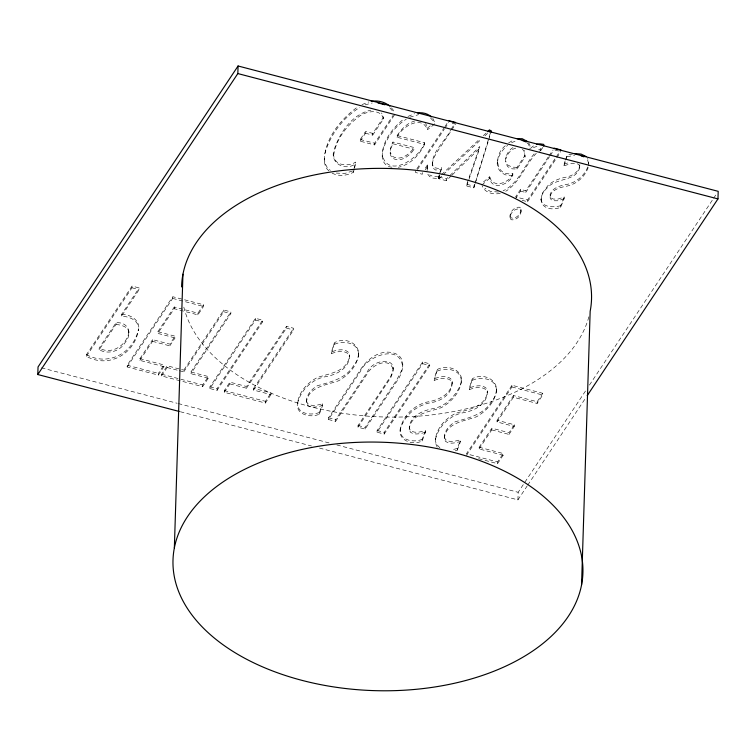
<?xml version="1.0" encoding="UTF-8"?>
<svg xmlns="http://www.w3.org/2000/svg" width="756" height="756" viewBox="0 0 756 756"><rect width="100%" height="100%" fill="white"/><g stroke="black" fill="none" stroke-linecap="round" stroke-linejoin="round"><path stroke-width="0.57" stroke-dasharray="3.78 2.83" d="M512.974 147.552C507.72 150.794 504.8 157.04 505.811 163.173L507.796 166.736L511.888 168.815L517 169.051L525.051 156.936L524.333 150.179M86.486 354.611C108.458 366.849 134.162 352.683 138.49 328.775C135.759 353.439 108.769 368.975 86.43 356.312L86.486 354.611L132.035 286.08L139.161 287.941L139.104 289.652L121.574 316.027C128.255 316.679 136.864 319.079 138.405 326.658M99.159 349.754L99.206 348.053L116.027 322.746C128.813 321.725 132.536 333.84 125.222 342.402C120.138 351.37 108.212 354.734 99.159 349.754L115.98 324.447L116.027 322.746M121.574 316.027L121.631 314.326L139.161 287.941M163.939 366.669L139.869 360.385L139.926 358.675L163.986 364.959L163.939 366.669L158.335 375.089L127.14 366.943L127.197 365.243L172.746 296.711L203.544 304.753L203.496 306.454L197.902 314.874L174.23 308.694L157.806 333.396L175.061 337.904L175.118 336.193L157.862 331.686L157.806 333.396M86.43 356.312L131.979 287.79L132.035 286.08M139.869 360.385L152.523 341.343L152.58 339.642L169.835 344.15L175.118 336.193M158.335 375.089L158.391 373.379L163.986 364.959M208.25 378.236L190.89 373.71L190.937 371.999L208.306 376.535L208.25 378.236L202.655 386.656L161.548 375.93L161.604 374.22L167.199 365.8L180.486 369.268M161.548 375.93L167.142 367.51L167.199 365.8M152.523 341.343L169.779 345.851L169.835 344.15M127.14 366.943L172.689 298.412L172.746 296.711M174.23 308.694L174.277 306.993L197.949 313.173L203.544 304.753M179.323 370.686L183.755 371.848L183.812 370.138L223.767 310.026L230.892 311.888L230.835 313.598L190.89 373.71M197.902 314.874L197.949 313.173M202.655 386.656L202.702 384.955L208.306 376.535M209.894 388.546L209.941 386.845L255.49 318.314L262.625 320.175L262.568 321.876L217.019 390.408L209.894 388.546L255.443 320.015L255.49 318.314M217.019 390.408L217.076 388.707L262.625 320.175M183.755 371.848L223.71 311.737L223.767 310.026M270.96 394.613L265.365 403.033L224.258 392.298L224.315 390.587L229.909 382.167L246.522 386.505L286.477 326.403L293.602 328.265L293.545 329.966L253.6 390.077L270.96 394.613L271.017 392.903L253.647 388.367L253.6 390.077M224.258 392.298L229.852 383.878L229.909 382.167M229.852 383.878L246.465 388.215L246.522 386.505M265.365 403.033L265.422 401.323L271.017 392.903M246.465 388.215L286.42 328.104L286.477 326.403M349.036 358.75C344.509 372.576 328.539 373.426 316.962 377.698C307.361 382.895 298.412 392.392 297.552 403.723C300.189 390.852 311.151 380.136 323.823 377.008C335.437 375.363 350.17 368.692 349.395 354.847L347.949 351.833C343.063 348.261 336.6 350.066 331.402 351.909L331.345 353.61C336.552 351.767 343.016 349.971 347.892 353.543L349.348 356.558L349.395 354.847M306.435 400.888L307.56 403.572C312.011 406.926 317.86 404.999 322.708 403.761L322.651 405.471C317.803 406.709 311.954 408.637 307.503 405.273C303.695 397.59 311 389.349 317.378 385.74C331.241 381.818 346.891 378.321 354.328 364.43C366.943 349.489 349.745 334.738 334.521 342.619L331.402 351.909M328.851 170.818C325.156 167.936 324.192 162.795 324.296 158.335L325.146 163.636L327.424 167.86L330.381 170.374M297.599 402.012C294.575 414.468 310.536 418.38 319.344 414.156L319.401 412.455L322.708 403.761M333.717 153.629C332.782 165.573 347.807 167.189 355.66 162.105L355.603 163.806C344.641 171.754 328.737 162.616 334.369 148.989C340.134 132.12 352.476 114.014 370.931 110.168M328.463 419.504L328.52 417.794L360.168 370.175C367.425 358.117 382.668 347.401 396.891 354.28C407.002 360.017 402.211 374.012 396.796 381.402L365.12 429.077L357.985 427.216L358.042 425.505L389.066 378.822C404.11 356.841 373.993 356.511 366.84 372.736L335.655 419.656L335.598 421.366L328.463 419.504L360.121 371.886C366.169 356.199 401.209 342.619 402.664 367.671M331.345 353.61L334.521 342.619M332.092 173.115C338.773 176.706 346.891 175.675 353.43 172.302L353.487 170.591M394.386 115.082L374.551 144.935L360.187 141.183L360.234 139.473L365.526 131.525L372.755 133.406L383.424 117.369L381.591 112.937M306.378 402.598C307.957 386.609 326.526 385.173 338.527 380.807C348.44 375.269 357.89 365.356 358.495 353.468M360.187 141.183L365.469 133.226L365.526 131.525M365.469 133.226L372.708 135.116L372.755 133.406M365.12 429.077L365.167 427.367L396.853 379.701L401.757 370.128L402.721 365.961M374.551 144.935L374.607 143.224L393.158 115.309M392.005 167.218C385.947 167.057 381.582 161.17 382.29 155.33C388.764 179.37 420.166 157.531 424.598 142.714L397.08 135.532L397.023 137.242L424.551 144.424L424.598 142.714M372.708 135.116L383.368 119.07L383.424 117.369M377.064 432.196L377.112 430.485L422.661 361.954L429.795 363.816L429.739 365.526L384.19 434.048L377.064 432.196L422.604 363.664L422.661 361.954M390.2 153.685L390.247 151.975L391.769 155.745C399.631 162.039 409.667 154.328 414.108 147.552L392.969 142.034C390.691 146.579 388.575 152.835 391.721 157.456C399.574 163.75 409.61 156.029 414.052 149.263L414.108 147.552M390.625 148.989L392.912 143.744L392.969 142.034M384.19 434.048L384.246 432.347L429.795 363.816M357.985 427.216L390.946 377.282L392.978 371.555L393.129 367.359M400.33 430.551C401.663 416.868 413.674 405.424 426.658 402.135C437.686 400.396 451.767 394.698 452.183 381.685L450.737 378.671C445.851 375.089 439.387 376.894 434.18 378.737L434.124 380.448C439.33 378.605 445.794 376.8 450.68 380.381L452.126 383.386C451.918 393.706 441.854 400.623 432.526 402.372C419.75 404.243 408.202 411.935 402.494 423.653C393.583 437.648 410.243 446.758 422.122 440.994L425.43 432.3L425.486 430.599C420.648 431.837 414.789 433.755 410.338 430.4L409.223 427.726C410.253 415.242 423.729 410.187 434.398 408.382C445.501 405.802 454.101 397.325 459.289 387.469C468.049 372.406 449.622 363.041 437.299 369.457L434.18 378.737M415.573 170.771L415.526 172.481L422.302 174.249L422.349 172.538M425.43 432.3C420.591 433.547 414.742 435.465 410.291 432.111L409.223 427.726M434.615 124.05L427.509 129.72L426.79 125.524L425.411 123.54M427.093 170.705L427.669 164.543L424.125 169.873M422.122 440.994L422.179 439.283L425.486 430.599M432.29 162.342L433.037 166.367L434.124 167.615L438.263 168.418L441.485 167.492L441.428 169.202L435.636 170.043L432.98 168.078C429.332 153.213 444.982 142.137 450.557 130.098M427.773 174.154L429.635 176.611L432.697 178.057L438.489 178.586L439.198 174.797M451.313 175.817L446.305 180.684L438.886 178.747L438.943 177.036L440.654 175.449M434.124 380.448L437.299 369.457M486.93 394.745C482.413 408.58 466.443 409.431 454.857 413.702C445.265 418.9 436.306 428.397 435.447 439.718C438.083 426.847 449.055 416.131 461.727 413.012C473.332 411.368 488.074 404.696 487.299 390.852L485.853 387.837C480.967 384.265 474.503 386.061 469.296 387.904L469.24 389.614C474.447 387.771 480.91 385.966 485.796 389.548L487.242 392.562L487.299 390.852M446.305 180.684L446.361 178.974L479.767 146.522L479.71 148.233L468.616 180.448M444.339 436.892L445.454 439.567C449.905 442.931 455.764 441.003 460.602 439.765L460.546 441.476C455.707 442.714 449.858 444.632 445.407 441.277C441.589 433.594 448.894 425.354 455.282 421.744C469.136 417.822 484.794 414.316 492.232 400.425C504.847 385.494 487.648 370.733 472.415 378.624L469.296 387.904M452.126 383.386L452.183 381.685M455.178 450.888L457.248 450.16L457.295 448.45L460.602 439.765M474.825 184.521L473.795 187.857L466.698 186.004L466.754 184.294L479.767 146.522M409.166 429.427C410.744 413.438 429.313 412.011 441.315 407.635C451.219 402.107 460.678 392.184 461.273 380.306M473.795 187.857L490.417 132.82M469.24 389.614L472.415 378.624M479.143 447.24L503.212 453.524L503.156 455.235L479.096 448.951L479.143 447.24L491.797 428.198L509.053 432.706L514.345 424.759L497.089 420.251L497.032 421.961L514.288 426.46L514.345 424.759M505.31 145.785C493.819 154.337 494.679 176.554 512.851 173.663L512.804 175.373C509.421 185.362 489.812 191.107 489.718 176.62L481.922 183.321M512.804 175.373C504.554 177.178 495.889 170.251 497.363 161.604M479.096 448.951L491.75 429.909L491.797 428.198M444.282 438.593C445.86 422.604 464.43 421.177 476.431 416.802C486.335 411.273 495.794 401.36 496.39 389.472M505.934 157.05L505.887 158.76C507.37 154.082 510.772 149.282 515.762 148.138M478.624 458.703L497.561 463.655L497.618 461.944L503.212 453.524M509.979 217.511C509.431 212.351 513.938 206.851 519.24 207.172L520.591 207.994C522.887 213.419 517.662 220.298 511.888 219.873L510.536 219.051L509.979 217.511C510.243 212.994 514.543 208.552 519.192 208.873L520.534 209.705L521.092 211.264M517 169.051L517.047 167.35L525.108 155.235M491.75 429.909L509.005 434.416L509.053 432.706M466.367 455.509L511.916 386.977L511.973 385.267L542.77 393.309L542.713 395.019L537.119 403.439L513.447 397.259L497.032 421.961M513.447 397.259L513.504 395.549L537.176 401.729L542.77 393.309M515.526 198.592L520.497 191.107L520.553 189.397L525.798 190.767L548.327 156.87M520.497 191.107L525.741 192.468L525.798 190.767M319.486 448.072L517.926 499.877L518.162 492.298L586.155 390.011M522.084 200.302L527.537 201.729L527.593 200.019L555.669 157.777M539.274 151.247L540.757 150.557L540.814 148.847L541.995 147.07M540.927 200.028L542.477 193.054L547.76 185.768A33.708 20.431 1.8 0 1 566.282 177.121C572.5 175.827 579.616 171.631 579.88 164.591C579.616 181.865 556.397 177.197 547.703 187.469C534.067 199.48 543.158 213.447 560.631 207.399L564.174 198.667L564.231 196.957L558.089 199.055L553.335 199.055L551.351 198.1L550.255 196.494L550.132 194.472C552.475 187.46 560.508 185.598 566.905 184.426C576.28 182.451 584.435 175.732 587.856 166.764M537.119 403.439L537.176 401.729M564.174 198.667L558.041 200.765L553.288 200.765L551.304 199.801L550.198 198.195L550.132 194.472M560.631 207.399L560.678 205.689L564.231 196.957M579.833 166.301L578.727 164.487L576.27 163.343L571.451 163.513L563.91 165.819L565.034 161.104M566.055 159.79L567.17 155.075L573.558 153.77M382.234 157.04C381.742 141.996 391.92 128.785 402.986 119.618M324.239 160.036C325.137 138.14 340.701 119.164 357.824 106.813M427.149 168.994L427.669 164.543M521.149 209.563C520.912 214.09 516.584 218.531 511.935 218.163L510.583 217.341L510.035 215.8M497.306 163.315C497.76 156.133 502.258 149.782 507.682 145.332M333.661 155.339C335.91 139.378 346.777 125.335 359.629 116.112C366.15 111.179 381.279 108.24 383.368 119.07M588.253 165.772L588.754 163.022L587.705 158.335M128.955 331.856C126.989 345.076 111.756 355.358 99.206 348.053M432.234 164.052L433.405 158.732L436.505 152.873L455.594 124.154L451.077 122.973M382.413 152.334C385.569 138.811 394.594 126.63 406.265 119.193M354.025 168.465L355.66 162.105M353.43 172.302L354.243 169.117M354.517 168.049L355.603 163.806M324.778 153.931C330.013 134.908 342.997 117.69 359.837 107.418M475.174 183.415L488.291 141.192M488.631 140.087L490.701 133.415M439.529 173.748L441.485 167.492M438.489 178.586L441.428 169.202M466.698 186.004L468.229 181.563M565.393 160.092L567.17 155.075M563.91 165.819L565.696 160.801M319.344 414.156L322.651 405.471M457.248 450.16L460.546 441.476M588.196 167.473C584.946 176.885 576.601 184.114 566.858 186.137C560.461 187.308 552.419 189.17 550.085 196.182M424.551 144.424C419.334 155.046 410.243 164.874 398.232 167.293M139.926 358.675L152.58 339.642M157.862 331.686L174.277 306.993M169.779 345.851L175.061 337.904M190.937 371.999L230.892 311.888M253.647 388.367L293.602 328.265M416.887 168.805L444.301 127.547M444.963 126.564L448.223 121.659M417.482 169.533L444.254 129.257M444.906 128.274L448.818 122.377M451.2 129.144L455.017 123.398M425.25 169.807L427.612 166.254M335.598 421.366L366.783 374.447C370.931 365.649 388.764 356.038 393.073 369.07M540.757 150.557L543.715 146.116M520.553 189.397L515.583 196.881L527.593 200.019M548.969 155.897L552.834 150.085M525.741 192.468L549.555 156.634M550.207 155.67L554.063 149.858M556.322 156.794L560.243 150.898M527.537 201.729L560.839 151.625M511.973 385.267L466.424 453.798L497.618 461.944M497.089 420.251L513.504 395.549M509.005 434.416L514.288 426.46M497.561 463.655L503.156 455.235M589.415 385.097L712.974 199.206M713.626 198.223L716.234 194.283M517.926 499.877L527.083 486.108M527.735 485.125L585.909 397.59M397.08 135.532C401.37 129.295 406.945 123.048 414.553 121.111M397.023 137.242C401.616 126.913 421.735 114.288 427.509 129.72M534.171 153.884C524.012 165.999 518.342 183.784 503.09 190.805M512.851 173.663C509.62 183.046 492.383 189.038 489.718 176.62M536.316 153.27C525.127 165.063 519.93 182.347 505.736 191.315M452.154 175.005L479.71 148.233M441.504 174.655L479.928 138.877M483.339 135.702L486.76 132.517M438.886 178.747L442.307 175.562M443.158 174.768L481.581 139M484.993 135.815L487.563 133.434M481.865 185.022L489.661 178.331M533.434 145.917L530.221 148.667L529.871 145.133L528.416 142.308M427.556 128.01L430.23 125.883M508.637 142.865L513.57 140.021M361.963 104.602L369.013 101.862M533.377 147.628L538.726 145.719M511.538 142.676L517.265 140.408M407.985 116.424L414.619 113.693M409.733 117.284L418.692 114.591M538.584 149.877L540.814 148.847M352.589 170.969L344.632 173.511L336.24 173.058M319.401 412.455C312.115 415.403 299.234 414.694 297.628 405.178M422.179 439.283C414.08 443.025 398.743 440.436 400.387 428.85M457.295 448.45L451.899 449.848M364.978 104.876L372.254 102.996M334.464 344.33C343.318 340.03 359.421 342.761 358.438 355.178M437.242 371.158C446.097 366.868 462.209 369.599 461.226 382.007M472.358 380.325C481.213 376.034 497.325 378.765 496.342 391.183M563.967 164.118L569.353 162.464M500.255 193.338C493.602 194.972 484.794 192.874 482.205 185.863M567.123 156.775L574.569 155.263M560.678 205.689C554.035 207.598 541.098 207.928 540.984 198.318M498.421 192.043L490.427 191.41L484.898 188.244M517.047 167.35L511.935 167.114L507.852 165.025L505.858 161.463M438.546 176.876L432.744 176.356L429.691 174.901M115.98 324.447C121.225 324.9 129.361 326.838 128.907 333.557M121.631 314.326C130.334 314.392 140.956 320.289 138.442 330.476M555.197 150.151L558.58 151.039M392.912 143.744L414.052 149.263M360.234 139.473L374.607 143.224M438.943 177.036L446.361 178.974M466.754 184.294L473.842 186.146M131.979 287.79L139.104 289.652M172.689 298.412L203.496 306.454M223.71 311.737L230.835 313.598M255.443 320.015L262.568 321.876M286.42 328.104L293.545 329.966M422.604 363.664L429.739 365.526M511.916 386.977L542.713 395.019M181.591 369.561L183.812 370.138M167.142 367.51L178.218 370.402M127.197 365.243L158.391 373.379M161.604 374.22L202.702 384.955M209.941 386.845L217.076 388.707M224.315 390.587L265.422 401.323M328.52 417.794L335.655 419.656M358.042 425.505L365.167 427.367M377.112 430.485L384.246 432.347M41.457 367.841L177.169 403.279M178.312 403.572L329.994 443.167M336.836 444.953L518.162 492.298M180.353 411.746L311.51 445.983M439.907 447.883L436.269 443.961L435.522 441.173M430.504 117.945L433.906 121.612L434.379 123.237M526.667 142.591L528.359 144.009L529.994 148.611M391.419 107.9L392.931 109.62L394.443 113.381M389.841 107.891L392.884 111.321M522.443 149.206L523.993 151.02L525.051 156.936M432.801 118.323L434.672 122.349M437.185 447.165L435.475 442.884L435.503 438.017M587.648 160.045L588.64 163.891M588.886 316.764A205.065 124.267 1.8 0 1 384.851 417.01A205.065 124.267 1.8 0 1 183.708 306.671"/><path stroke-width="1.13" d="M179.219 411.453L37.8 374.532L38.036 366.953L238.074 65.989L718.2 191.334L717.964 198.913L587.223 395.624M174.352 547.892L182.952 274.211M37.8 374.532L237.838 73.568L238.074 65.989M489.264 131.846L489.321 130.136L491.107 130.599L491.05 132.309M543.715 146.116L543.762 144.405L539.897 143.848L536.552 144.33M581.553 584.955A205.065 124.267 1.8 0 0 296.843 450.652A205.065 124.267 1.8 0 0 255.471 663.664A205.065 124.267 1.8 0 0 581.553 584.955L590.162 311.274A205.065 124.267 1.8 0 0 399.962 168.966A205.065 124.267 1.8 0 0 181.582 286.911M487.611 131.724L489.321 130.136M371.158 101.408C377.735 100.123 384.747 101.871 389.898 106.18M517.321 138.698L522.226 138.726L527.565 141.589M417.747 112.975C422.557 112.19 427.773 113.589 431.392 116.887M574.626 153.562L581.118 154.101L586.174 156.539M377.915 102.92L384.87 104.772M448.875 120.676L455.651 122.444M554.12 148.148L560.895 149.915M237.838 73.568L717.964 198.913M581.071 155.812L583.925 156.832M522.169 140.436L525.817 141.873"/></g></svg>
